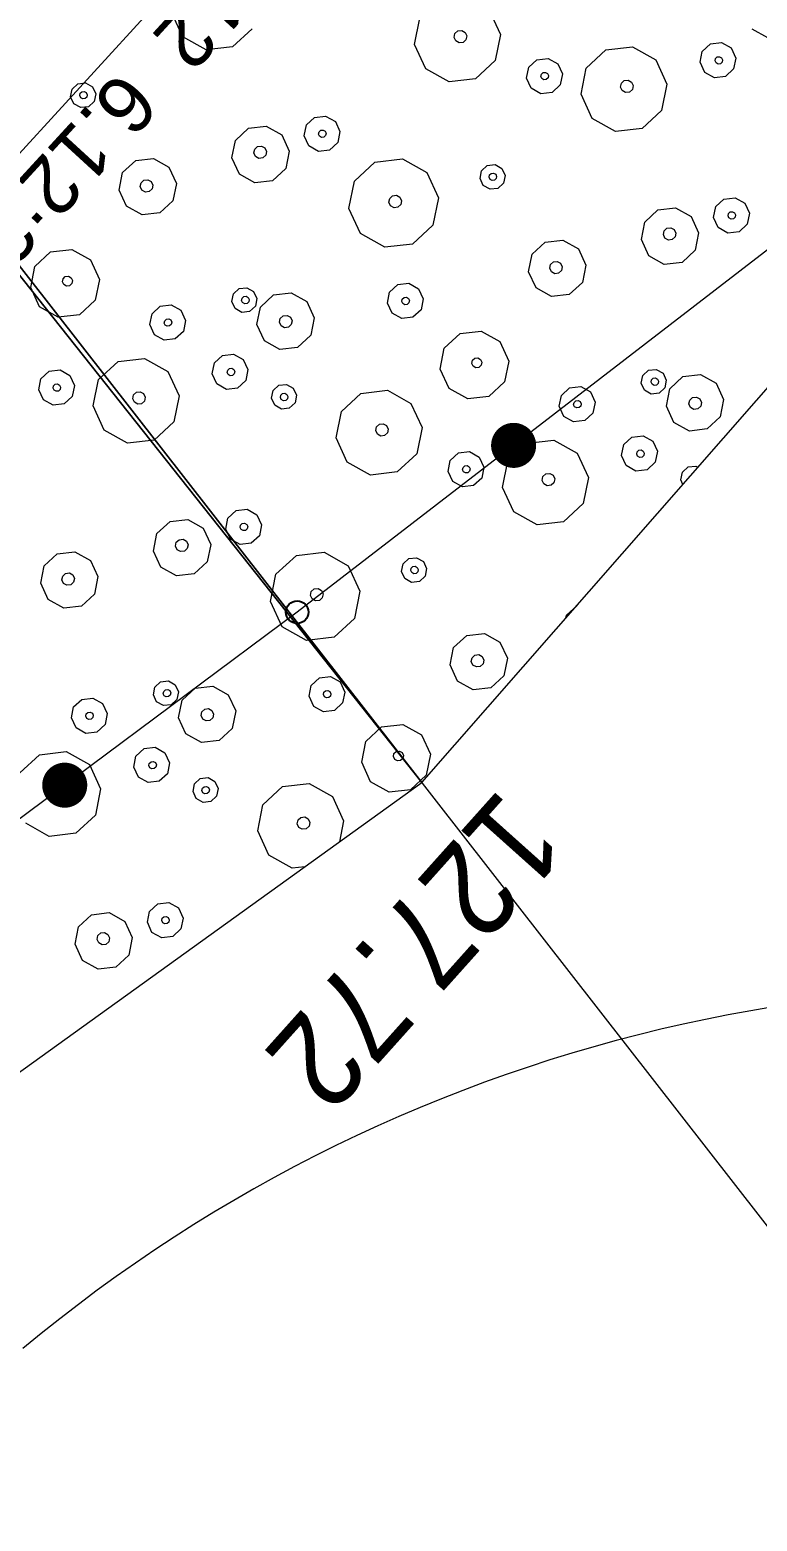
# Model space of a CAD drawing. Header units: metres. Extents: x -2858 to 512, y -1995 to 1252.
# Drawn here: x -922.28 to -919.05, y -902.36 to -895.74 of the extents above; entities that cross this region are included whole.
import ezdxf
from ezdxf.enums import TextEntityAlignment as Align

# ---------------------------------------------------------------- set-up
doc = ezdxf.new("R2010")
doc.units = ezdxf.units.M
doc.header["$PDMODE"] = 33
doc.header["$PDSIZE"] = 0.1
for name, color, linetype in [('Calque commun', 7, 'Continuous'), ('Calque11', 7, 'Continuous'), ('Calque14', 7, 'Continuous'), ('Calque15', 7, 'Continuous'), ('Calque7', 7, 'Continuous'), ('Calque8', 7, 'Continuous'), ('Textes', 7, 'Continuous')]:
    doc.layers.add(name, color=color, linetype=linetype)
doc.styles.add('Arial12', font='arial.ttf', dxfattribs={"width": 0.9, "height": 0.41584})
doc.styles.add('Arial17', font='arial.ttf', dxfattribs={"height": 0.253354})
doc.styles.add('Arial18', font='arial.ttf', dxfattribs={"height": 0.309252})

# ---------------------------------------------------------------- blocks, each defined once
blk = doc.blocks.new('PointTopo_SPE')
at = {"layer": 'Calque commun', "color": 1, "linetype": 'ByBlock', "lineweight": -2}
blk.add_point((0, 0), dxfattribs=at)
blk = doc.blocks.new('GeoRond')
at = {"linetype": 'Continuous', "ltscale": 2.5, "const_width": 0.499, "flags": 128}
blk.add_lwpolyline([(-0.2505, 0, 1), (0.2505, 0, 1)], format="xyb", close=True, dxfattribs=at)
blk = doc.blocks.new('geometrebondepartleger')
at = {"layer": 'Calque11', "color": 7, "linetype": 'Continuous', "lineweight": 9}
blk.add_line((150.3457, 147.4392, 79), (130.1803, 35.9078, 79), dxfattribs=at)
at = {"layer": 'Calque7', "color": 1, "linetype": 'Continuous', "lineweight": 9}
blk.add_polyline3d([(141.2008, 124.9129, 79), (146.0805, 124.0046, 79), (151.5015, 122.9015, 79), (157.3363, 121.7891, 79), (165.9825, 119.9858, 79), (155.3815, 121.9588, 79), (170.0435, 119.0562, 79)], dxfattribs=at)
at = {"layer": 'Calque14', "color": 0, "linetype": 'ByBlock', "lineweight": -2}
blk.add_blockref('PointTopo_SPE', (146.0805, 124.0046, 79), dxfattribs=at)
at = {"layer": 'Calque8', "color": 0, "linetype": 'ByBlock', "lineweight": -2}
for p, xscale, yscale, zscale, rotation in [((144.8875, 124.2267, 79), 0.1999999959996294, 0.1999999959996294, 0.1999999959996294, 349.4561286796826), ((147.3412, 123.7481, 79), 0.1999999984221459, 0.1999999984221459, 0.1999999984221459, 348.4973528603933)]:
    blk.add_blockref('GeoRond', p, dxfattribs=dict(at, xscale=xscale, yscale=yscale, zscale=zscale, rotation=rotation))
at = {"layer": 'Calque15', "color": 1, "linetype": 'ByBlock', "lineweight": -2, "style": 'Arial12', "width": 0.9}
blk.add_text('127.72', height=0.41584, dxfattribs=at).set_placement((146.0517, 125.6107, 206.7232), align=Align.TOP_LEFT)
blk = doc.blocks.new('pattern')
at = {"layer": 'Calque commun', "color": 54, "linetype": 'Continuous', "lineweight": 9}
for p, q in [((74.185, 113.5672), (74.1827, 113.5779)), ((74.2841, 113.579), (74.2752, 113.5586)), ((75.0623, 113.5808), (74.998, 113.5869)), ((75.0742, 113.5877), (75.0623, 113.5808)), ((75.9248, 113.5425), (76.0065, 113.5907)), ((76.0065, 113.5907), (76.101, 113.5817)), ((76.101, 113.5817), (76.1722, 113.5189)), ((74.211, 113.5443), (74.185, 113.5672)), ((74.2454, 113.541), (74.211, 113.5443)), ((74.2752, 113.5586), (74.2454, 113.541)), ((75.3477, 113.4403), (75.3791, 113.5129)), ((75.3791, 113.5129), (75.4473, 113.5531)), ((75.4473, 113.5531), (75.526, 113.5456)), ((75.526, 113.5456), (75.5853, 113.4932)), ((75.887, 113.4554), (75.9248, 113.5425)), ((76.1722, 113.5189), (76.1928, 113.4262)), ((73.8511, 113.3891), (73.8826, 113.4617)), ((73.8826, 113.4617), (73.9507, 113.5019)), ((73.9507, 113.5019), (74.0294, 113.4944)), ((74.0294, 113.4944), (74.0887, 113.4421)), ((74.0887, 113.4421), (74.1059, 113.3649)), ((75.455, 113.4403), (75.4699, 113.4491)), ((75.4699, 113.4491), (75.4871, 113.4475)), ((75.4871, 113.4475), (75.5001, 113.436)), ((75.5853, 113.4932), (75.6025, 113.416)), ((75.9076, 113.3627), (75.887, 113.4554)), ((76.0032, 113.444), (76.0087, 113.4567)), ((76.0062, 113.4305), (76.0032, 113.444)), ((76.0087, 113.4567), (76.0207, 113.4638)), ((76.0207, 113.4638), (76.0344, 113.4624)), ((76.0344, 113.4624), (76.0448, 113.4533)), ((76.0448, 113.4533), (76.0478, 113.4398)), ((76.3551, 113.3437), (76.4023, 113.4525)), ((76.4023, 113.4525), (76.4848, 113.5013)), ((76.6689, 113.4608), (76.7116, 113.4231)), ((73.8683, 113.3119), (73.8511, 113.3891)), ((73.9513, 113.3815), (73.9582, 113.3973)), ((73.9551, 113.3646), (73.9513, 113.3815)), ((73.9582, 113.3973), (73.9731, 113.4061)), ((73.9731, 113.4061), (73.9903, 113.4045)), ((73.9903, 113.4045), (74.0033, 113.393)), ((74.0071, 113.3761), (74.0002, 113.3603)), ((74.0033, 113.393), (74.0071, 113.3761)), ((74.2306, 113.3507), (74.2503, 113.3961)), ((74.2503, 113.3961), (74.2929, 113.4212)), ((74.2929, 113.4212), (74.3421, 113.4165)), ((74.3421, 113.4165), (74.3791, 113.3838)), ((74.3791, 113.3838), (74.3899, 113.3355)), ((75.3649, 113.3631), (75.3477, 113.4403)), ((75.4481, 113.4244), (75.455, 113.4403)), ((75.4518, 113.4075), (75.4481, 113.4244)), ((75.4648, 113.3961), (75.4518, 113.4075)), ((75.482, 113.3944), (75.4648, 113.3961)), ((75.4969, 113.4032), (75.482, 113.3944)), ((75.5038, 113.4191), (75.4969, 113.4032)), ((75.5001, 113.436), (75.5038, 113.4191)), ((75.6025, 113.416), (75.571, 113.3434)), ((76.0166, 113.4213), (76.0062, 113.4305)), ((76.0304, 113.42), (76.0166, 113.4213)), ((76.0423, 113.4271), (76.0304, 113.42)), ((76.0478, 113.4398), (76.0423, 113.4271)), ((76.1928, 113.4262), (76.155, 113.3391)), ((76.7116, 113.4231), (76.7374, 113.3073)), ((73.9276, 113.2596), (73.8683, 113.3119)), ((73.9681, 113.3531), (73.9551, 113.3646)), ((73.9853, 113.3515), (73.9681, 113.3531)), ((74.0002, 113.3603), (73.9853, 113.3515)), ((74.1059, 113.3649), (74.0745, 113.2923)), ((74.2414, 113.3025), (74.2306, 113.3507)), ((74.2915, 113.3485), (74.2956, 113.358)), ((74.2938, 113.3384), (74.2915, 113.3485)), ((74.3016, 113.3315), (74.2938, 113.3384)), ((74.2956, 113.358), (74.3046, 113.3633)), ((74.3119, 113.3305), (74.3016, 113.3315)), ((74.3046, 113.3633), (74.3149, 113.3623)), ((74.3208, 113.3358), (74.3119, 113.3305)), ((74.3149, 113.3623), (74.3227, 113.3555)), ((74.325, 113.3453), (74.3208, 113.3358)), ((74.3227, 113.3555), (74.325, 113.3453)), ((74.3899, 113.3355), (74.3702, 113.2902)), ((75.4242, 113.3107), (75.3649, 113.3631)), ((75.5029, 113.3032), (75.4242, 113.3107)), ((75.571, 113.3434), (75.5029, 113.3032)), ((75.9788, 113.2999), (75.9076, 113.3627)), ((76.155, 113.3391), (76.0733, 113.2909)), ((76.3809, 113.2279), (76.3551, 113.3437)), ((76.5004, 113.3295), (76.5073, 113.3453)), ((76.5041, 113.3126), (76.5004, 113.3295)), ((76.5171, 113.3011), (76.5041, 113.3126)), ((76.5073, 113.3453), (76.5222, 113.3541)), ((76.5222, 113.3541), (76.5394, 113.3525)), ((76.5492, 113.3083), (76.5343, 113.2995)), ((76.5394, 113.3525), (76.5524, 113.341)), ((76.5561, 113.3242), (76.5492, 113.3083)), ((76.5524, 113.341), (76.5561, 113.3242)), ((74.0063, 113.2521), (73.9276, 113.2596)), ((74.0745, 113.2923), (74.0063, 113.2521)), ((74.2784, 113.2697), (74.2414, 113.3025)), ((74.3277, 113.265), (74.2784, 113.2697)), ((74.3702, 113.2902), (74.3277, 113.265)), ((74.4935, 113.1364), (74.5407, 113.2453)), ((74.5407, 113.2453), (74.6429, 113.3056)), ((74.6429, 113.3056), (74.761, 113.2944)), ((74.761, 113.2944), (74.8499, 113.2158)), ((76.0733, 113.2909), (75.9788, 113.2999)), ((76.5343, 113.2995), (76.5171, 113.3011)), ((76.7374, 113.3073), (76.6902, 113.1984)), ((73.9751, 113.1835), (73.9889, 113.2152)), ((73.9826, 113.1497), (73.9751, 113.1835)), ((73.9889, 113.2152), (74.0187, 113.2328)), ((74.0108, 113.1831), (74.0149, 113.1926)), ((74.013, 113.173), (74.0108, 113.1831)), ((74.0149, 113.1926), (74.0238, 113.1979)), ((74.0187, 113.2328), (74.0531, 113.2296)), ((74.0238, 113.1979), (74.0342, 113.1969)), ((74.0342, 113.1969), (74.042, 113.1901)), ((74.0442, 113.1799), (74.0401, 113.1704)), ((74.042, 113.1901), (74.0442, 113.1799)), ((74.0531, 113.2296), (74.0791, 113.2066)), ((74.0791, 113.2066), (74.0866, 113.1729)), ((74.8499, 113.2158), (74.8757, 113.1)), ((76.4698, 113.1493), (76.3809, 113.2279)), ((76.6902, 113.1984), (76.588, 113.1381)), ((77.1795, 113.1643), (77.1992, 113.2096)), ((77.1992, 113.2096), (77.2417, 113.2348)), ((77.2417, 113.2348), (77.291, 113.2301)), ((77.291, 113.2301), (77.328, 113.1973)), ((77.328, 113.1973), (77.3388, 113.1491)), ((74.0086, 113.1268), (73.9826, 113.1497)), ((74.043, 113.1235), (74.0086, 113.1268)), ((74.0208, 113.1661), (74.013, 113.173)), ((74.0311, 113.1651), (74.0208, 113.1661)), ((74.0401, 113.1704), (74.0311, 113.1651)), ((74.0728, 113.1411), (74.043, 113.1235)), ((74.0866, 113.1729), (74.0728, 113.1411)), ((74.5193, 113.0206), (74.4935, 113.1364)), ((74.6387, 113.1222), (74.6456, 113.1381)), ((74.6425, 113.1053), (74.6387, 113.1222)), ((74.6456, 113.1381), (74.6605, 113.1469)), ((74.6605, 113.1469), (74.6778, 113.1452)), ((74.6778, 113.1452), (74.6907, 113.1338)), ((74.6945, 113.1169), (74.6876, 113.101)), ((74.6907, 113.1338), (74.6945, 113.1169)), ((76.588, 113.1381), (76.4698, 113.1493)), ((77.1903, 113.116), (77.1795, 113.1643)), ((77.2273, 113.0833), (77.1903, 113.116)), ((77.2417, 113.1591), (77.2458, 113.1687)), ((77.244, 113.149), (77.2417, 113.1591)), ((77.2517, 113.1421), (77.244, 113.149)), ((77.2458, 113.1687), (77.2548, 113.1739)), ((77.2621, 113.1411), (77.2517, 113.1421)), ((77.2548, 113.1739), (77.2651, 113.173)), ((77.271, 113.1464), (77.2621, 113.1411)), ((77.2651, 113.173), (77.2729, 113.1661)), ((77.2751, 113.156), (77.271, 113.1464)), ((77.2729, 113.1661), (77.2751, 113.156)), ((77.3388, 113.1491), (77.3191, 113.1037)), ((77.4142, 113.0993), (77.4823, 113.1395)), ((77.4823, 113.1395), (77.5611, 113.132)), ((77.5611, 113.132), (77.6204, 113.0796)), ((74.2525, 112.9989), (74.2722, 113.0442)), ((74.2722, 113.0442), (74.3148, 113.0694)), ((74.3148, 113.0694), (74.364, 113.0647)), ((74.364, 113.0647), (74.4011, 113.032)), ((74.6555, 113.0939), (74.6425, 113.1053)), ((74.6727, 113.0922), (74.6555, 113.0939)), ((74.6876, 113.101), (74.6727, 113.0922)), ((74.8757, 113.1), (74.8285, 112.9911)), ((75.953, 113.0298), (75.9726, 113.0752)), ((75.9726, 113.0752), (76.0152, 113.1003)), ((76.0152, 113.1003), (76.0644, 113.0956)), ((76.0644, 113.0956), (76.1015, 113.0629)), ((76.1015, 113.0629), (76.1123, 113.0146)), ((77.2765, 113.0786), (77.2273, 113.0833)), ((77.3191, 113.1037), (77.2765, 113.0786)), ((77.3828, 113.0267), (77.4142, 113.0993)), ((77.6204, 113.0796), (77.6376, 113.0024)), ((73.1707, 112.9502), (73.1903, 112.9956)), ((73.1903, 112.9956), (73.2329, 113.0207)), ((73.2329, 113.0207), (73.2821, 113.016)), ((73.2821, 113.016), (73.3192, 112.9833)), ((73.3192, 112.9833), (73.3299, 112.9351)), ((74.2633, 112.9506), (74.2525, 112.9989)), ((74.3147, 112.9938), (74.3189, 113.0033)), ((74.317, 112.9836), (74.3147, 112.9938)), ((74.3248, 112.9767), (74.317, 112.9836)), ((74.3189, 113.0033), (74.3278, 113.0086)), ((74.3278, 113.0086), (74.3381, 113.0076)), ((74.3441, 112.981), (74.3351, 112.9758)), ((74.3381, 113.0076), (74.3459, 113.0007)), ((74.3482, 112.9906), (74.3441, 112.981)), ((74.3459, 113.0007), (74.3482, 112.9906)), ((74.4118, 112.9837), (74.3922, 112.9383)), ((74.4011, 113.032), (74.4118, 112.9837)), ((74.6082, 112.9421), (74.5193, 113.0206)), ((74.8285, 112.9911), (74.7263, 112.9308)), ((75.3081, 112.9486), (75.3219, 112.9803)), ((75.3219, 112.9803), (75.3517, 112.9979)), ((75.3517, 112.9979), (75.3862, 112.9946)), ((75.3862, 112.9946), (75.4121, 112.9717)), ((75.9637, 112.9816), (75.953, 113.0298)), ((76.0008, 112.9488), (75.9637, 112.9816)), ((76.0152, 113.0247), (76.0193, 113.0342)), ((76.0174, 113.0146), (76.0152, 113.0247)), ((76.0252, 113.0077), (76.0174, 113.0146)), ((76.0193, 113.0342), (76.0282, 113.0395)), ((76.0355, 113.0067), (76.0252, 113.0077)), ((76.0282, 113.0395), (76.0386, 113.0385)), ((76.0445, 113.012), (76.0355, 113.0067)), ((76.0386, 113.0385), (76.0464, 113.0316)), ((76.0486, 113.0215), (76.0445, 113.012)), ((76.0464, 113.0316), (76.0486, 113.0215)), ((76.1123, 113.0146), (76.0926, 112.9693)), ((77.4, 112.9495), (77.3828, 113.0267)), ((77.4757, 113.0093), (77.4826, 113.0252)), ((77.4795, 112.9924), (77.4757, 113.0093)), ((77.4925, 112.981), (77.4795, 112.9924)), ((77.4826, 113.0252), (77.4975, 113.034)), ((77.5097, 112.9793), (77.4925, 112.981)), ((77.4975, 113.034), (77.5148, 113.0323)), ((77.5246, 112.9881), (77.5097, 112.9793)), ((77.5148, 113.0323), (77.5277, 113.0209)), ((77.5315, 113.004), (77.5246, 112.9881)), ((77.5277, 113.0209), (77.5315, 113.004)), ((77.6376, 113.0024), (77.6061, 112.9298)), ((73.1814, 112.902), (73.1707, 112.9502)), ((73.2328, 112.9451), (73.237, 112.9546)), ((73.2351, 112.935), (73.2328, 112.9451)), ((73.2429, 112.9281), (73.2351, 112.935)), ((73.237, 112.9546), (73.2459, 112.9599)), ((73.2532, 112.9271), (73.2429, 112.9281)), ((73.2459, 112.9599), (73.2563, 112.9589)), ((73.2622, 112.9324), (73.2532, 112.9271)), ((73.2563, 112.9589), (73.264, 112.9521)), ((73.2663, 112.9419), (73.2622, 112.9324)), ((73.264, 112.9521), (73.2663, 112.9419)), ((73.3299, 112.9351), (73.3103, 112.8897)), ((73.4054, 112.8852), (73.4735, 112.9254)), ((73.4735, 112.9254), (73.5523, 112.9179)), ((73.5523, 112.9179), (73.6116, 112.8656)), ((74.3004, 112.9179), (74.2633, 112.9506)), ((74.3496, 112.9132), (74.3004, 112.9179)), ((74.3351, 112.9758), (74.3248, 112.9767)), ((74.3922, 112.9383), (74.3496, 112.9132)), ((74.7263, 112.9308), (74.6082, 112.9421)), ((75.3157, 112.9148), (75.3081, 112.9486)), ((75.3416, 112.8919), (75.3157, 112.9148)), ((75.3459, 112.9457), (75.35, 112.9553)), ((75.3482, 112.9356), (75.3459, 112.9457)), ((75.3559, 112.9287), (75.3482, 112.9356)), ((75.35, 112.9553), (75.359, 112.9605)), ((75.3663, 112.9277), (75.3559, 112.9287)), ((75.359, 112.9605), (75.3693, 112.9595)), ((75.3752, 112.933), (75.3663, 112.9277)), ((75.3693, 112.9595), (75.3771, 112.9527)), ((75.3793, 112.9425), (75.3752, 112.933)), ((75.3771, 112.9527), (75.3793, 112.9425)), ((75.4196, 112.938), (75.4059, 112.9062)), ((75.4121, 112.9717), (75.4196, 112.938)), ((76.05, 112.9441), (76.0008, 112.9488)), ((76.0926, 112.9693), (76.05, 112.9441)), ((76.6532, 112.9099), (76.667, 112.9416)), ((76.667, 112.9416), (76.6968, 112.9592)), ((76.6926, 112.9071), (76.6968, 112.9166)), ((76.6968, 112.9592), (76.7312, 112.9559)), ((76.6968, 112.9166), (76.7057, 112.9219)), ((76.7057, 112.9219), (76.716, 112.9209)), ((76.716, 112.9209), (76.7238, 112.914)), ((76.7238, 112.914), (76.7261, 112.9039)), ((76.7312, 112.9559), (76.7572, 112.933)), ((76.7572, 112.933), (76.7647, 112.8992)), ((77.4593, 112.8971), (77.4, 112.9495)), ((77.6061, 112.9298), (77.538, 112.8896)), ((73.2185, 112.8692), (73.1814, 112.902)), ((73.2677, 112.8646), (73.2185, 112.8692)), ((73.3103, 112.8897), (73.2677, 112.8646)), ((73.3739, 112.8127), (73.4054, 112.8852)), ((73.6116, 112.8656), (73.6288, 112.7884)), ((74.7969, 112.8239), (74.8165, 112.8693)), ((74.8165, 112.8693), (74.8591, 112.8944)), ((74.8591, 112.8944), (74.9083, 112.8897)), ((74.9083, 112.8897), (74.9454, 112.857)), ((74.9454, 112.857), (74.9561, 112.8087)), ((75.3761, 112.8886), (75.3416, 112.8919)), ((75.4059, 112.9062), (75.3761, 112.8886)), ((75.5936, 112.826), (75.7001, 112.8888)), ((75.7001, 112.8888), (75.8231, 112.8771)), ((75.8231, 112.8771), (75.9158, 112.7953)), ((76.6607, 112.8761), (76.6532, 112.9099)), ((76.6867, 112.8532), (76.6607, 112.8761)), ((76.7211, 112.8499), (76.6867, 112.8532)), ((76.6949, 112.897), (76.6926, 112.9071)), ((76.7027, 112.8901), (76.6949, 112.897)), ((76.713, 112.8891), (76.7027, 112.8901)), ((76.722, 112.8944), (76.713, 112.8891)), ((76.7509, 112.8675), (76.7211, 112.8499)), ((76.7261, 112.9039), (76.722, 112.8944)), ((76.7647, 112.8992), (76.7509, 112.8675)), ((77.538, 112.8896), (77.4593, 112.8971)), ((73.3911, 112.7354), (73.3739, 112.8127)), ((73.4669, 112.7953), (73.4738, 112.8112)), ((73.4707, 112.7784), (73.4669, 112.7953)), ((73.4738, 112.8112), (73.4887, 112.82)), ((73.4887, 112.82), (73.5059, 112.8183)), ((73.5059, 112.8183), (73.5189, 112.8069)), ((73.5227, 112.79), (73.5158, 112.7741)), ((73.5189, 112.8069), (73.5227, 112.79)), ((73.6288, 112.7884), (73.5973, 112.7158)), ((74.8076, 112.7757), (74.7969, 112.8239)), ((74.859, 112.8188), (74.8632, 112.8283)), ((74.8613, 112.8086), (74.859, 112.8188)), ((74.8691, 112.8018), (74.8613, 112.8086)), ((74.8632, 112.8283), (74.8721, 112.8336)), ((74.8794, 112.8008), (74.8691, 112.8018)), ((74.8721, 112.8336), (74.8825, 112.8326)), ((74.8884, 112.8061), (74.8794, 112.8008)), ((74.8825, 112.8326), (74.8902, 112.8257)), ((74.8925, 112.8156), (74.8884, 112.8061)), ((74.8902, 112.8257), (74.8925, 112.8156)), ((74.9561, 112.8087), (74.9365, 112.7634)), ((75.5444, 112.7126), (75.5936, 112.826)), ((75.9158, 112.7953), (75.9426, 112.6746)), ((76.3582, 112.7706), (76.4264, 112.8108)), ((76.4264, 112.8108), (76.5051, 112.8033)), ((76.5051, 112.8033), (76.5644, 112.7509)), ((73.4504, 112.6831), (73.3911, 112.7354)), ((73.4836, 112.7669), (73.4707, 112.7784)), ((73.5009, 112.7653), (73.4836, 112.7669)), ((73.5158, 112.7741), (73.5009, 112.7653)), ((73.5973, 112.7158), (73.5292, 112.6756)), ((74.8447, 112.7429), (74.8076, 112.7757)), ((74.8939, 112.7382), (74.8447, 112.7429)), ((74.9365, 112.7634), (74.8939, 112.7382)), ((75.5713, 112.5919), (75.5444, 112.7126)), ((75.7056, 112.6969), (75.7125, 112.7127)), ((75.7125, 112.7127), (75.7274, 112.7215)), ((75.7274, 112.7215), (75.7447, 112.7199)), ((75.7447, 112.7199), (75.7576, 112.7084)), ((76.3268, 112.698), (76.3582, 112.7706)), ((76.4339, 112.7062), (76.4488, 112.715)), ((76.4488, 112.715), (76.466, 112.7133)), ((76.466, 112.7133), (76.479, 112.7019)), ((76.5644, 112.7509), (76.5816, 112.6737)), ((76.726, 112.7049), (76.7685, 112.7301)), ((76.7685, 112.7301), (76.8177, 112.7254)), ((76.8177, 112.7254), (76.8548, 112.6926)), ((73.5292, 112.6756), (73.4504, 112.6831)), ((73.846, 112.6077), (73.9141, 112.6479)), ((73.9141, 112.6479), (73.9928, 112.6404)), ((74.3916, 112.6373), (74.4733, 112.6855)), ((74.4733, 112.6855), (74.5678, 112.6765)), ((74.5678, 112.6765), (74.639, 112.6137)), ((75.7094, 112.68), (75.7056, 112.6969)), ((75.7224, 112.6685), (75.7094, 112.68)), ((75.7396, 112.6669), (75.7224, 112.6685)), ((75.7545, 112.6757), (75.7396, 112.6669)), ((75.7614, 112.6915), (75.7545, 112.6757)), ((75.7576, 112.7084), (75.7614, 112.6915)), ((75.9426, 112.6746), (75.8935, 112.5612)), ((76.344, 112.6208), (76.3268, 112.698)), ((76.427, 112.6903), (76.4339, 112.7062)), ((76.4308, 112.6734), (76.427, 112.6903)), ((76.4437, 112.6619), (76.4308, 112.6734)), ((76.461, 112.6603), (76.4437, 112.6619)), ((76.4759, 112.6691), (76.461, 112.6603)), ((76.4827, 112.685), (76.4759, 112.6691)), ((76.479, 112.7019), (76.4827, 112.685)), ((76.5816, 112.6737), (76.5501, 112.6011)), ((76.7063, 112.6596), (76.726, 112.7049)), ((76.717, 112.6113), (76.7063, 112.6596)), ((76.7672, 112.6574), (76.7713, 112.6669)), ((76.7694, 112.6472), (76.7672, 112.6574)), ((76.7772, 112.6404), (76.7694, 112.6472)), ((76.7713, 112.6669), (76.7803, 112.6722)), ((76.7803, 112.6722), (76.7906, 112.6712)), ((76.7906, 112.6712), (76.7984, 112.6643)), ((76.8006, 112.6542), (76.7965, 112.6446)), ((76.7984, 112.6643), (76.8006, 112.6542)), ((76.8548, 112.6926), (76.8656, 112.6444)), ((73.8145, 112.5351), (73.846, 112.6077)), ((73.9928, 112.6404), (74.0521, 112.588)), ((74.0521, 112.588), (74.0693, 112.5108)), ((74.3538, 112.5502), (74.3916, 112.6373)), ((74.639, 112.6137), (74.6596, 112.521)), ((74.8691, 112.5473), (74.9713, 112.6077)), ((74.9713, 112.6077), (75.0894, 112.5964)), ((75.0894, 112.5964), (75.1784, 112.5179)), ((75.664, 112.5101), (75.5713, 112.5919)), ((76.4033, 112.5684), (76.344, 112.6208)), ((76.5501, 112.6011), (76.482, 112.5609)), ((76.7541, 112.5786), (76.717, 112.6113)), ((76.7876, 112.6394), (76.7772, 112.6404)), ((76.7965, 112.6446), (76.7876, 112.6394)), ((76.8459, 112.599), (76.8033, 112.5739)), ((76.8656, 112.6444), (76.8459, 112.599)), ((77.0163, 112.5541), (77.1185, 112.6145)), ((77.1185, 112.6145), (77.2366, 112.6032)), ((77.2366, 112.6032), (77.3256, 112.5247)), ((72.5556, 112.5369), (72.5728, 112.4597)), ((72.7171, 112.4909), (72.7597, 112.516)), ((72.7597, 112.516), (72.8089, 112.5113)), ((73.8317, 112.4579), (73.8145, 112.5351)), ((73.9149, 112.5192), (73.9218, 112.5351)), ((73.9187, 112.5023), (73.9149, 112.5192)), ((73.9218, 112.5351), (73.9367, 112.5439)), ((73.9367, 112.5439), (73.9539, 112.5423)), ((73.9539, 112.5423), (73.9669, 112.5308)), ((73.9707, 112.5139), (73.9638, 112.498)), ((73.9669, 112.5308), (73.9707, 112.5139)), ((74.3745, 112.4575), (74.3538, 112.5502)), ((74.47, 112.5388), (74.4756, 112.5515)), ((74.4731, 112.5253), (74.47, 112.5388)), ((74.4834, 112.5161), (74.4731, 112.5253)), ((74.4756, 112.5515), (74.4875, 112.5586)), ((74.4972, 112.5148), (74.4834, 112.5161)), ((74.4875, 112.5586), (74.5013, 112.5572)), ((74.5091, 112.5219), (74.4972, 112.5148)), ((74.5013, 112.5572), (74.5116, 112.5481)), ((74.5146, 112.5346), (74.5091, 112.5219)), ((74.5116, 112.5481), (74.5146, 112.5346)), ((74.6596, 112.521), (74.6219, 112.434)), ((74.8219, 112.4385), (74.8691, 112.5473)), ((75.1784, 112.5179), (75.2042, 112.4021)), ((75.8935, 112.5612), (75.787, 112.4984)), ((76.482, 112.5609), (76.4033, 112.5684)), ((76.4508, 112.4923), (76.4646, 112.5241)), ((76.4646, 112.5241), (76.4944, 112.5417)), ((76.4944, 112.5417), (76.5288, 112.5384)), ((76.5288, 112.5384), (76.5548, 112.5155)), ((76.5548, 112.5155), (76.5623, 112.4817)), ((76.8033, 112.5739), (76.7541, 112.5786)), ((76.9691, 112.4453), (77.0163, 112.5541)), ((77.3256, 112.5247), (77.3514, 112.4088)), ((72.6974, 112.4455), (72.7171, 112.4909)), ((72.7583, 112.4433), (72.7625, 112.4529)), ((72.7625, 112.4529), (72.7714, 112.4581)), ((72.7714, 112.4581), (72.7817, 112.4571)), ((72.7817, 112.4571), (72.7895, 112.4503)), ((72.7895, 112.4503), (72.7918, 112.4401)), ((72.8089, 112.5113), (72.846, 112.4786)), ((72.846, 112.4786), (72.8567, 112.4304)), ((73.891, 112.4055), (73.8317, 112.4579)), ((73.9316, 112.4909), (73.9187, 112.5023)), ((73.9489, 112.4892), (73.9316, 112.4909)), ((73.9638, 112.498), (73.9489, 112.4892)), ((74.0693, 112.5108), (74.0379, 112.4382)), ((74.4456, 112.3947), (74.3745, 112.4575)), ((74.9741, 112.4401), (74.989, 112.4489)), ((74.989, 112.4489), (75.0062, 112.4473)), ((75.787, 112.4984), (75.664, 112.5101)), ((76.4583, 112.4585), (76.4508, 112.4923)), ((76.4843, 112.4356), (76.4583, 112.4585)), ((76.4864, 112.492), (76.4906, 112.5015)), ((76.4887, 112.4818), (76.4864, 112.492)), ((76.4965, 112.4749), (76.4887, 112.4818)), ((76.4906, 112.5015), (76.4995, 112.5068)), ((76.5068, 112.474), (76.4965, 112.4749)), ((76.4995, 112.5068), (76.5098, 112.5058)), ((76.5158, 112.4792), (76.5068, 112.474)), ((76.5098, 112.5058), (76.5176, 112.4989)), ((76.5199, 112.4888), (76.5158, 112.4792)), ((76.5176, 112.4989), (76.5199, 112.4888)), ((76.5485, 112.45), (76.5187, 112.4324)), ((76.5623, 112.4817), (76.5485, 112.45)), ((77.1213, 112.4469), (77.1362, 112.4557)), ((77.1362, 112.4557), (77.1534, 112.4541)), ((77.1534, 112.4541), (77.1664, 112.4426)), ((72.7082, 112.3973), (72.6974, 112.4455)), ((72.7453, 112.3645), (72.7082, 112.3973)), ((72.7606, 112.4332), (72.7583, 112.4433)), ((72.7684, 112.4263), (72.7606, 112.4332)), ((72.7787, 112.4253), (72.7684, 112.4263)), ((72.7877, 112.4306), (72.7787, 112.4253)), ((72.7918, 112.4401), (72.7877, 112.4306)), ((72.837, 112.385), (72.7945, 112.3598)), ((72.8567, 112.4304), (72.837, 112.385)), ((73.0075, 112.3401), (73.1097, 112.4004)), ((73.1097, 112.4004), (73.2278, 112.3892)), ((73.2278, 112.3892), (73.3168, 112.3106)), ((73.9697, 112.398), (73.891, 112.4055)), ((74.0379, 112.4382), (73.9697, 112.398)), ((74.5401, 112.3857), (74.4456, 112.3947)), ((74.6219, 112.434), (74.5401, 112.3857)), ((74.8477, 112.3227), (74.8219, 112.4385)), ((74.9672, 112.4243), (74.9741, 112.4401)), ((74.971, 112.4074), (74.9672, 112.4243)), ((74.9839, 112.3959), (74.971, 112.4074)), ((75.0012, 112.3943), (74.9839, 112.3959)), ((75.0161, 112.4031), (75.0012, 112.3943)), ((75.0062, 112.4473), (75.0192, 112.4358)), ((75.0229, 112.419), (75.0161, 112.4031)), ((75.0192, 112.4358), (75.0229, 112.419)), ((75.2042, 112.4021), (75.157, 112.2932)), ((76.5187, 112.4324), (76.4843, 112.4356)), ((76.9949, 112.3294), (76.9691, 112.4453)), ((77.1144, 112.431), (77.1213, 112.4469)), ((77.1182, 112.4142), (77.1144, 112.431)), ((77.1311, 112.4027), (77.1182, 112.4142)), ((77.1484, 112.4011), (77.1311, 112.4027)), ((77.1633, 112.4099), (77.1484, 112.4011)), ((77.1702, 112.4257), (77.1633, 112.4099)), ((77.1664, 112.4426), (77.1702, 112.4257)), ((72.7945, 112.3598), (72.7453, 112.3645)), ((72.9603, 112.2312), (73.0075, 112.3401)), ((74.9367, 112.2441), (74.8477, 112.3227)), ((75.666, 112.3044), (75.7086, 112.3296)), ((75.7086, 112.3296), (75.7578, 112.3249)), ((75.7578, 112.3249), (75.7949, 112.2922)), ((76.7282, 112.3077), (76.7479, 112.3531)), ((76.7479, 112.3531), (76.7905, 112.3782)), ((76.7905, 112.3782), (76.8397, 112.3735)), ((76.7945, 112.3121), (76.8035, 112.3174)), ((76.8035, 112.3174), (76.8138, 112.3164)), ((76.8138, 112.3164), (76.8216, 112.3095)), ((76.8397, 112.3735), (76.8767, 112.3408)), ((76.8767, 112.3408), (76.8875, 112.2925)), ((77.0839, 112.2509), (76.9949, 112.3294)), ((73.3168, 112.3106), (73.3426, 112.1948)), ((75.157, 112.2932), (75.0548, 112.2329)), ((75.6463, 112.2591), (75.666, 112.3044)), ((75.6571, 112.2108), (75.6463, 112.2591)), ((75.7085, 112.2539), (75.7127, 112.2635)), ((75.7108, 112.2438), (75.7085, 112.2539)), ((75.7127, 112.2635), (75.7216, 112.2687)), ((75.7216, 112.2687), (75.7319, 112.2678)), ((75.7319, 112.2678), (75.7397, 112.2609)), ((75.742, 112.2508), (75.7378, 112.2412)), ((75.7397, 112.2609), (75.742, 112.2508)), ((75.7949, 112.2922), (75.8056, 112.2439)), ((76.739, 112.2595), (76.7282, 112.3077)), ((76.776, 112.2267), (76.739, 112.2595)), ((76.7904, 112.3026), (76.7945, 112.3121)), ((76.7927, 112.2925), (76.7904, 112.3026)), ((76.8004, 112.2856), (76.7927, 112.2925)), ((76.8108, 112.2846), (76.8004, 112.2856)), ((76.8197, 112.2899), (76.8108, 112.2846)), ((76.8239, 112.2994), (76.8197, 112.2899)), ((76.8216, 112.3095), (76.8239, 112.2994)), ((76.8875, 112.2925), (76.8678, 112.2472)), ((77.202, 112.2396), (77.0839, 112.2509)), ((72.9861, 112.1154), (72.9603, 112.2312)), ((73.1056, 112.217), (73.1124, 112.2329)), ((73.1093, 112.2001), (73.1056, 112.217)), ((73.1223, 112.1887), (73.1093, 112.2001)), ((73.1124, 112.2329), (73.1274, 112.2417)), ((73.1395, 112.187), (73.1223, 112.1887)), ((73.1274, 112.2417), (73.1446, 112.24)), ((73.1544, 112.1958), (73.1395, 112.187)), ((73.1446, 112.24), (73.1576, 112.2286)), ((73.1613, 112.2117), (73.1544, 112.1958)), ((73.1576, 112.2286), (73.1613, 112.2117)), ((73.3426, 112.1948), (73.2953, 112.0859)), ((74.4395, 112.17), (74.482, 112.1951)), ((74.482, 112.1951), (74.5313, 112.1904)), ((74.5313, 112.1904), (74.5683, 112.1577)), ((75.0548, 112.2329), (74.9367, 112.2441)), ((75.6941, 112.1781), (75.6571, 112.2108)), ((75.7186, 112.2369), (75.7108, 112.2438)), ((75.7289, 112.236), (75.7186, 112.2369)), ((75.7378, 112.2412), (75.7289, 112.236)), ((75.7859, 112.1985), (75.7434, 112.1734)), ((75.8056, 112.2439), (75.7859, 112.1985)), ((75.8496, 112.1215), (75.8811, 112.1941)), ((75.8811, 112.1941), (75.9492, 112.2343)), ((75.9492, 112.2343), (76.0279, 112.2268)), ((76.0279, 112.2268), (76.0872, 112.1744)), ((76.8252, 112.222), (76.776, 112.2267)), ((76.8678, 112.2472), (76.8252, 112.222)), ((74.4198, 112.1246), (74.4395, 112.17)), ((74.4305, 112.0764), (74.4198, 112.1246)), ((74.482, 112.1195), (74.4861, 112.129)), ((74.4843, 112.1094), (74.482, 112.1195)), ((74.4861, 112.129), (74.4951, 112.1343)), ((74.4951, 112.1343), (74.5054, 112.1333)), ((74.5054, 112.1333), (74.5132, 112.1264)), ((74.5154, 112.1163), (74.5113, 112.1068)), ((74.5132, 112.1264), (74.5154, 112.1163)), ((74.5683, 112.1577), (74.5791, 112.1094)), ((75.7434, 112.1734), (75.6941, 112.1781)), ((75.8668, 112.0443), (75.8496, 112.1215)), ((75.9426, 112.1041), (75.9495, 112.12)), ((75.9495, 112.12), (75.9644, 112.1288)), ((75.9644, 112.1288), (75.9816, 112.1272)), ((75.9816, 112.1272), (75.9946, 112.1157)), ((76.0872, 112.1744), (76.1044, 112.0972)), ((73.075, 112.0369), (72.9861, 112.1154)), ((73.2953, 112.0859), (73.1932, 112.0256)), ((73.775, 112.0434), (73.7887, 112.0751)), ((73.7887, 112.0751), (73.8185, 112.0927)), ((73.8127, 112.0405), (73.8169, 112.0501)), ((73.8169, 112.0501), (73.8258, 112.0553)), ((73.8185, 112.0927), (73.853, 112.0894)), ((73.8258, 112.0553), (73.8361, 112.0544)), ((73.8361, 112.0544), (73.8439, 112.0475)), ((73.853, 112.0894), (73.8789, 112.0665)), ((73.8789, 112.0665), (73.8865, 112.0328)), ((74.4676, 112.0436), (74.4305, 112.0764)), ((74.492, 112.1025), (74.4843, 112.1094)), ((74.5024, 112.1015), (74.492, 112.1025)), ((74.5113, 112.1068), (74.5024, 112.1015)), ((74.5594, 112.0641), (74.5168, 112.0389)), ((74.5791, 112.1094), (74.5594, 112.0641)), ((75.1338, 112.0364), (75.1636, 112.054)), ((75.1636, 112.054), (75.198, 112.0507)), ((75.198, 112.0507), (75.224, 112.0278)), ((75.9463, 112.0872), (75.9426, 112.1041)), ((75.9593, 112.0758), (75.9463, 112.0872)), ((75.9765, 112.0741), (75.9593, 112.0758)), ((75.9914, 112.0829), (75.9765, 112.0741)), ((75.9983, 112.0988), (75.9914, 112.0829)), ((75.9946, 112.1157), (75.9983, 112.0988)), ((76.1044, 112.0972), (76.073, 112.0246)), ((73.1932, 112.0256), (73.075, 112.0369)), ((73.2833, 111.9641), (73.3259, 111.9892)), ((73.3259, 111.9892), (73.3751, 111.9845)), ((73.3751, 111.9845), (73.4122, 111.9518)), ((73.7825, 112.0096), (73.775, 112.0434)), ((73.8084, 111.9867), (73.7825, 112.0096)), ((73.8429, 111.9834), (73.8084, 111.9867)), ((73.815, 112.0304), (73.8127, 112.0405)), ((73.8228, 112.0235), (73.815, 112.0304)), ((73.8331, 112.0225), (73.8228, 112.0235)), ((73.842, 112.0278), (73.8331, 112.0225)), ((73.8462, 112.0373), (73.842, 112.0278)), ((73.8727, 112.001), (73.8429, 111.9834)), ((73.8439, 112.0475), (73.8462, 112.0373)), ((73.8865, 112.0328), (73.8727, 112.001)), ((74.5168, 112.0389), (74.4676, 112.0436)), ((75.12, 112.0047), (75.1338, 112.0364)), ((75.1275, 111.9709), (75.12, 112.0047)), ((75.1595, 112.0019), (75.1636, 112.0114)), ((75.1617, 111.9918), (75.1595, 112.0019)), ((75.1695, 111.9849), (75.1617, 111.9918)), ((75.1636, 112.0114), (75.1725, 112.0167)), ((75.1798, 111.9839), (75.1695, 111.9849)), ((75.1725, 112.0167), (75.1829, 112.0157)), ((75.1888, 111.9892), (75.1798, 111.9839)), ((75.1829, 112.0157), (75.1907, 112.0089)), ((75.1929, 111.9987), (75.1888, 111.9892)), ((75.1907, 112.0089), (75.1929, 111.9987)), ((75.2315, 111.994), (75.2177, 111.9623)), ((75.224, 112.0278), (75.2315, 111.994)), ((75.9261, 111.9919), (75.8668, 112.0443)), ((76.0048, 111.9844), (75.9261, 111.9919)), ((76.073, 112.0246), (76.0048, 111.9844)), ((73.2637, 111.9187), (73.2833, 111.9641)), ((73.2744, 111.8705), (73.2637, 111.9187)), ((73.3259, 111.9136), (73.33, 111.9231)), ((73.33, 111.9231), (73.3389, 111.9284)), ((73.3389, 111.9284), (73.3493, 111.9274)), ((73.3493, 111.9274), (73.3571, 111.9205)), ((73.3571, 111.9205), (73.3593, 111.9104)), ((73.4122, 111.9518), (73.423, 111.9035)), ((74.0113, 111.8074), (74.0604, 111.9208)), ((74.0604, 111.9208), (74.1669, 111.9836)), ((74.1669, 111.9836), (74.2899, 111.9719)), ((74.2899, 111.9719), (74.3826, 111.8901)), ((75.1535, 111.948), (75.1275, 111.9709)), ((75.1879, 111.9447), (75.1535, 111.948)), ((75.2177, 111.9623), (75.1879, 111.9447)), ((76.3216, 111.9165), (76.3897, 111.9567)), ((76.3897, 111.9567), (76.4685, 111.9492)), ((76.4685, 111.9492), (76.5278, 111.8969)), ((73.3115, 111.8377), (73.2744, 111.8705)), ((73.3281, 111.9035), (73.3259, 111.9136)), ((73.3359, 111.8966), (73.3281, 111.9035)), ((73.3463, 111.8956), (73.3359, 111.8966)), ((73.3552, 111.9009), (73.3463, 111.8956)), ((73.3593, 111.9104), (73.3552, 111.9009)), ((73.4033, 111.8582), (73.3607, 111.833)), ((73.423, 111.9035), (73.4033, 111.8582)), ((74.3826, 111.8901), (74.4095, 111.7695)), ((74.7936, 111.7928), (74.8251, 111.8654)), ((74.8251, 111.8654), (74.8932, 111.9056)), ((74.8932, 111.9056), (74.9719, 111.8981)), ((74.9719, 111.8981), (75.0312, 111.8457)), ((76.2902, 111.8439), (76.3216, 111.9165)), ((76.3975, 111.8439), (76.4124, 111.8527)), ((76.4124, 111.8527), (76.4296, 111.8511)), ((76.5278, 111.8969), (76.545, 111.8196)), ((73.3607, 111.833), (73.3115, 111.8377)), ((74.0381, 111.6867), (74.0113, 111.8074)), ((74.1725, 111.7917), (74.1794, 111.8075)), ((74.1762, 111.7748), (74.1725, 111.7917)), ((74.1794, 111.8075), (74.1943, 111.8163)), ((74.1943, 111.8163), (74.2115, 111.8147)), ((74.2115, 111.8147), (74.2245, 111.8032)), ((74.2282, 111.7863), (74.2213, 111.7705)), ((74.2245, 111.8032), (74.2282, 111.7863)), ((74.8108, 111.7156), (74.7936, 111.7928)), ((74.8938, 111.7851), (74.9007, 111.801)), ((74.9007, 111.801), (74.9156, 111.8098)), ((74.9156, 111.8098), (74.9328, 111.8081)), ((74.9328, 111.8081), (74.9458, 111.7967)), ((74.9458, 111.7967), (74.9496, 111.7798)), ((75.0312, 111.8457), (75.0484, 111.7685)), ((75.1731, 111.7544), (75.1928, 111.7997)), ((75.1928, 111.7997), (75.2354, 111.8249)), ((75.2354, 111.8249), (75.2846, 111.8202)), ((75.2846, 111.8202), (75.3216, 111.7874)), ((75.3216, 111.7874), (75.3324, 111.7392)), ((76.3074, 111.7667), (76.2902, 111.8439)), ((76.3906, 111.8281), (76.3975, 111.8439)), ((76.3943, 111.8112), (76.3906, 111.8281)), ((76.4073, 111.7997), (76.3943, 111.8112)), ((76.4245, 111.7981), (76.4073, 111.7997)), ((76.4394, 111.8069), (76.4245, 111.7981)), ((76.4296, 111.8511), (76.4426, 111.8396)), ((76.4463, 111.8228), (76.4394, 111.8069)), ((76.4426, 111.8396), (76.4463, 111.8228)), ((76.545, 111.8196), (76.5135, 111.7471)), ((74.1892, 111.7633), (74.1762, 111.7748)), ((74.2064, 111.7617), (74.1892, 111.7633)), ((74.2213, 111.7705), (74.2064, 111.7617)), ((74.4095, 111.7695), (74.3603, 111.656)), ((74.8976, 111.7682), (74.8938, 111.7851)), ((74.9106, 111.7568), (74.8976, 111.7682)), ((74.9278, 111.7551), (74.9106, 111.7568)), ((74.9427, 111.7639), (74.9278, 111.7551)), ((74.9496, 111.7798), (74.9427, 111.7639)), ((75.0484, 111.7685), (75.017, 111.6959)), ((75.1839, 111.7061), (75.1731, 111.7544)), ((75.234, 111.7522), (75.2381, 111.7617)), ((75.2363, 111.742), (75.234, 111.7522)), ((75.244, 111.7352), (75.2363, 111.742)), ((75.2381, 111.7617), (75.2471, 111.767)), ((75.2544, 111.7342), (75.244, 111.7352)), ((75.2471, 111.767), (75.2574, 111.766)), ((75.2633, 111.7394), (75.2544, 111.7342)), ((75.2574, 111.766), (75.2652, 111.7591)), ((75.2675, 111.749), (75.2633, 111.7394)), ((75.2652, 111.7591), (75.2675, 111.749)), ((75.3324, 111.7392), (75.3127, 111.6938)), ((76.3667, 111.7143), (76.3074, 111.7667)), ((76.5135, 111.7471), (76.4454, 111.7068)), ((73.336, 111.6422), (73.4381, 111.7025)), ((73.4381, 111.7025), (73.5563, 111.6912)), ((73.5563, 111.6912), (73.6452, 111.6127)), ((74.1308, 111.6049), (74.0381, 111.6867)), ((74.3603, 111.656), (74.2538, 111.5932)), ((74.8701, 111.6632), (74.8108, 111.7156)), ((74.9488, 111.6557), (74.8701, 111.6632)), ((75.017, 111.6959), (74.9488, 111.6557)), ((75.2209, 111.6734), (75.1839, 111.7061)), ((75.2701, 111.6687), (75.2209, 111.6734)), ((75.3127, 111.6938), (75.2701, 111.6687)), ((75.4832, 111.6489), (75.5854, 111.7093)), ((75.5854, 111.7093), (75.7035, 111.698)), ((75.7035, 111.698), (75.7924, 111.6195)), ((76.4454, 111.7068), (76.3667, 111.7143)), ((73.2887, 111.5333), (73.336, 111.6422)), ((73.6452, 111.6127), (73.671, 111.4969)), ((74.2538, 111.5932), (74.1308, 111.6049)), ((74.9176, 111.5871), (74.9314, 111.6189)), ((74.9251, 111.5534), (74.9176, 111.5871)), ((74.9314, 111.6189), (74.9612, 111.6365)), ((74.9533, 111.5868), (74.9574, 111.5963)), ((74.9555, 111.5766), (74.9533, 111.5868)), ((74.9574, 111.5963), (74.9663, 111.6016)), ((74.9612, 111.6365), (74.9956, 111.6332)), ((74.9663, 111.6016), (74.9767, 111.6006)), ((74.9767, 111.6006), (74.9845, 111.5937)), ((74.9845, 111.5937), (74.9867, 111.5836)), ((74.9956, 111.6332), (75.0216, 111.6103)), ((75.0216, 111.6103), (75.0291, 111.5765)), ((75.436, 111.5401), (75.4832, 111.6489)), ((75.7924, 111.6195), (75.8182, 111.5036)), ((73.434, 111.5191), (73.4409, 111.535)), ((73.4409, 111.535), (73.4558, 111.5437)), ((73.4558, 111.5437), (73.473, 111.5421)), ((73.473, 111.5421), (73.486, 111.5307)), ((73.486, 111.5307), (73.4898, 111.5138)), ((74.9511, 111.5304), (74.9251, 111.5534)), ((74.9855, 111.5272), (74.9511, 111.5304)), ((74.9633, 111.5698), (74.9555, 111.5766)), ((74.9736, 111.5688), (74.9633, 111.5698)), ((74.9826, 111.574), (74.9736, 111.5688)), ((74.9867, 111.5836), (74.9826, 111.574)), ((75.0153, 111.5448), (74.9855, 111.5272)), ((75.0291, 111.5765), (75.0153, 111.5448)), ((75.4618, 111.4242), (75.436, 111.5401)), ((75.5812, 111.5258), (75.5881, 111.5417)), ((75.585, 111.509), (75.5812, 111.5258)), ((75.5881, 111.5417), (75.603, 111.5505)), ((75.603, 111.5505), (75.6203, 111.5489)), ((75.6203, 111.5489), (75.6332, 111.5374)), ((75.637, 111.5205), (75.6301, 111.5047)), ((75.6332, 111.5374), (75.637, 111.5205)), ((73.4378, 111.5022), (73.434, 111.5191)), ((73.4508, 111.4907), (73.4378, 111.5022)), ((73.468, 111.4891), (73.4508, 111.4907)), ((73.4829, 111.4979), (73.468, 111.4891)), ((73.4898, 111.5138), (73.4829, 111.4979)), ((73.671, 111.4969), (73.6238, 111.388)), ((75.2147, 111.4479), (75.2573, 111.473)), ((75.2573, 111.473), (75.3065, 111.4683)), ((75.3065, 111.4683), (75.3436, 111.4356)), ((75.598, 111.4975), (75.585, 111.509)), ((75.6152, 111.4959), (75.598, 111.4975)), ((75.6301, 111.5047), (75.6152, 111.4959)), ((75.8182, 111.5036), (75.771, 111.3948)), ((73.6238, 111.388), (73.5216, 111.3277)), ((74.1132, 111.3539), (74.1328, 111.3992)), ((74.1328, 111.3992), (74.1754, 111.4244)), ((74.1754, 111.4244), (74.2246, 111.4197)), ((74.2246, 111.4197), (74.2617, 111.387)), ((75.195, 111.4025), (75.2147, 111.4479)), ((75.2058, 111.3543), (75.195, 111.4025)), ((75.2572, 111.3974), (75.2614, 111.4069)), ((75.2595, 111.3873), (75.2572, 111.3974)), ((75.2614, 111.4069), (75.2703, 111.4122)), ((75.2703, 111.4122), (75.2806, 111.4112)), ((75.2806, 111.4112), (75.2884, 111.4043)), ((75.2907, 111.3942), (75.2866, 111.3847)), ((75.2884, 111.4043), (75.2907, 111.3942)), ((75.3436, 111.4356), (75.3543, 111.3873)), ((75.5507, 111.3457), (75.4618, 111.4242)), ((75.771, 111.3948), (75.6688, 111.3344)), ((74.1239, 111.3056), (74.1132, 111.3539)), ((74.1753, 111.3487), (74.1795, 111.3583)), ((74.1776, 111.3386), (74.1753, 111.3487)), ((74.1854, 111.3317), (74.1776, 111.3386)), ((74.1795, 111.3583), (74.1884, 111.3635)), ((74.1957, 111.3308), (74.1854, 111.3317)), ((74.1884, 111.3635), (74.1988, 111.3626)), ((74.2047, 111.336), (74.1957, 111.3308)), ((74.1988, 111.3626), (74.2065, 111.3557)), ((74.2088, 111.3456), (74.2047, 111.336)), ((74.2065, 111.3557), (74.2088, 111.3456)), ((74.2724, 111.3387), (74.2528, 111.2933)), ((74.2617, 111.387), (74.2724, 111.3387)), ((74.3479, 111.2889), (74.416, 111.3291)), ((74.416, 111.3291), (74.4948, 111.3216)), ((74.4948, 111.3216), (74.5541, 111.2692)), ((75.2429, 111.3215), (75.2058, 111.3543)), ((75.2673, 111.3804), (75.2595, 111.3873)), ((75.2776, 111.3794), (75.2673, 111.3804)), ((75.2866, 111.3847), (75.2776, 111.3794)), ((75.3346, 111.342), (75.2921, 111.3168)), ((75.3543, 111.3873), (75.3346, 111.342)), ((75.6688, 111.3344), (75.5507, 111.3457)), ((74.161, 111.2729), (74.1239, 111.3056)), ((74.2102, 111.2682), (74.161, 111.2729)), ((74.2528, 111.2933), (74.2102, 111.2682)), ((74.3164, 111.2163), (74.3479, 111.2889)), ((74.5541, 111.2692), (74.5713, 111.192)), ((75.2921, 111.3168), (75.2429, 111.3215)), ((75.7393, 111.2275), (75.759, 111.2729)), ((75.759, 111.2729), (75.8016, 111.298)), ((75.8016, 111.298), (75.8508, 111.2934)), ((75.8508, 111.2934), (75.8879, 111.2606)), ((75.8879, 111.2606), (75.8986, 111.2124)), ((74.3336, 111.1391), (74.3164, 111.2163)), ((74.4094, 111.1989), (74.4163, 111.2148)), ((74.4132, 111.182), (74.4094, 111.1989)), ((74.4163, 111.2148), (74.4312, 111.2236)), ((74.4312, 111.2236), (74.4484, 111.222)), ((74.4484, 111.222), (74.4614, 111.2105)), ((74.4651, 111.1936), (74.4583, 111.1777)), ((74.4614, 111.2105), (74.4651, 111.1936)), ((74.5713, 111.192), (74.5398, 111.1194)), ((75.7501, 111.1793), (75.7393, 111.2275)), ((75.8015, 111.2224), (75.8057, 111.2319)), ((75.8038, 111.2123), (75.8015, 111.2224)), ((75.8116, 111.2054), (75.8038, 111.2123)), ((75.8057, 111.2319), (75.8146, 111.2372)), ((75.8219, 111.2044), (75.8116, 111.2054)), ((75.8146, 111.2372), (75.825, 111.2362)), ((75.8309, 111.2097), (75.8219, 111.2044)), ((75.825, 111.2362), (75.8327, 111.2294)), ((75.835, 111.2192), (75.8309, 111.2097)), ((75.8327, 111.2294), (75.835, 111.2192)), ((75.8986, 111.2124), (75.879, 111.167)), ((74.3929, 111.0867), (74.3336, 111.1391)), ((74.4261, 111.1706), (74.4132, 111.182)), ((74.4434, 111.1689), (74.4261, 111.1706)), ((74.4583, 111.1777), (74.4434, 111.1689)), ((75.7872, 111.1466), (75.7501, 111.1793)), ((75.8364, 111.1419), (75.7872, 111.1466)), ((75.879, 111.167), (75.8364, 111.1419)), ((74.4717, 111.0792), (74.3929, 111.0867)), ((74.5398, 111.1194), (74.4717, 111.0792)), ((75.3341, 111.0409), (75.4158, 111.0892)), ((75.4158, 111.0892), (75.5103, 111.0802)), ((75.5103, 111.0802), (75.5815, 111.0174)), ((74.757, 110.9387), (74.7885, 111.0113)), ((74.7885, 111.0113), (74.8566, 111.0515)), ((74.8566, 111.0515), (74.9353, 111.044)), ((74.9353, 111.044), (74.9946, 110.9917)), ((74.9946, 110.9917), (75.0118, 110.9144)), ((75.2963, 110.9538), (75.3341, 111.0409)), ((75.5815, 111.0174), (75.6021, 110.9247)), ((74.7742, 110.8615), (74.757, 110.9387)), ((74.8574, 110.9229), (74.8643, 110.9388)), ((74.8643, 110.9388), (74.8792, 110.9475)), ((74.8792, 110.9475), (74.8964, 110.9459)), ((74.8964, 110.9459), (74.9094, 110.9344)), ((74.9094, 110.9344), (74.9132, 110.9176)), ((75.317, 110.8612), (75.2963, 110.9538)), ((75.4125, 110.9425), (75.4181, 110.9552)), ((75.4156, 110.9289), (75.4125, 110.9425)), ((75.4259, 110.9198), (75.4156, 110.9289)), ((75.4181, 110.9552), (75.43, 110.9622)), ((75.43, 110.9622), (75.4438, 110.9609)), ((75.4516, 110.9255), (75.4397, 110.9185)), ((75.4438, 110.9609), (75.4541, 110.9517)), ((75.4571, 110.9382), (75.4516, 110.9255)), ((75.4541, 110.9517), (75.4571, 110.9382)), ((75.6021, 110.9247), (75.5644, 110.8376)), ((74.8335, 110.8092), (74.7742, 110.8615)), ((74.8612, 110.906), (74.8574, 110.9229)), ((74.8741, 110.8945), (74.8612, 110.906)), ((74.8914, 110.8929), (74.8741, 110.8945)), ((74.9063, 110.9017), (74.8914, 110.8929)), ((74.9132, 110.9176), (74.9063, 110.9017)), ((75.0118, 110.9144), (74.9804, 110.8419)), ((75.3881, 110.7983), (75.317, 110.8612)), ((75.4397, 110.9185), (75.4259, 110.9198)), ((74.0522, 110.8041), (74.1703, 110.7928)), ((74.1703, 110.7928), (74.2593, 110.7143)), ((74.9122, 110.8016), (74.8335, 110.8092)), ((74.9804, 110.8419), (74.9122, 110.8016)), ((75.4826, 110.7893), (75.3881, 110.7983)), ((75.5644, 110.8376), (75.4826, 110.7893)), ((74.2593, 110.7143), (74.2851, 110.5984)), ((74.2851, 110.5984), (74.2378, 110.4896)), ((74.7175, 110.447), (74.7312, 110.4788)), ((74.7312, 110.4788), (74.761, 110.4964)), ((74.761, 110.4964), (74.7955, 110.4931)), ((74.7955, 110.4931), (74.8214, 110.4702)), ((74.8214, 110.4702), (74.8289, 110.4364)), ((74.725, 110.4132), (74.7175, 110.447)), ((74.7509, 110.3903), (74.725, 110.4132)), ((74.7552, 110.4442), (74.7594, 110.4537)), ((74.7575, 110.434), (74.7552, 110.4442)), ((74.7653, 110.4272), (74.7575, 110.434)), ((74.7594, 110.4537), (74.7683, 110.459)), ((74.7756, 110.4262), (74.7653, 110.4272)), ((74.7683, 110.459), (74.7786, 110.458)), ((74.7845, 110.4315), (74.7756, 110.4262)), ((74.7786, 110.458), (74.7864, 110.4511)), ((74.7887, 110.441), (74.7845, 110.4315)), ((74.8152, 110.4047), (74.7854, 110.3871)), ((74.7864, 110.4511), (74.7887, 110.441)), ((74.8289, 110.4364), (74.8152, 110.4047)), ((74.7854, 110.3871), (74.7509, 110.3903))]:
    blk.add_line(p, q, dxfattribs=at)
at = {"layer": 'Calque commun', "color": 7, "linetype": 'Continuous', "lineweight": 9}
mesh = blk.add_polyface(dxfattribs=at)
corners = [(70.8497, 113.5412), (53.8349, 19.1692), (74.7282, 106.3237), (76.0435, 113.5984), (74.769, 106.1763), (58.8077, 18.2701), (114.1703, 105.207), (114.1703, 98.5387)]
mesh.append_faces([[corners[k] for k in face] for face in [(3, 4, 6)]], dxfattribs={"vtx0": -1, "vtx1": -1, "color": 7})
mesh.append_faces([[corners[k] for k in face] for face in [(3, 2, 4)]], dxfattribs={"vtx0": -1, "vtx2": -1, "color": 7})
mesh.append_faces([[corners[k] for k in face] for face in [(5, 2, 1)]], dxfattribs={"vtx1": -1, "color": 7})
mesh.append_faces([[corners[k] for k in face] for face in [(0, 1, 2), (3, 0, 2)]], dxfattribs={"vtx1": -1, "vtx2": -1, "color": 7})
mesh.append_faces([[corners[k] for k in face] for face in [(4, 7, 6)]], dxfattribs={"vtx2": -1, "color": 7})

msp = doc.modelspace()

# ---------------------------------------------------------------- linework, layer by layer
at = {"layer": 'Calque commun', "color": 7, "linetype": 'Continuous', "lineweight": 9}
msp.add_line((-924.7457, -898.933), (-919.6516, -893.375), dxfattribs=at)
msp.add_arc((-917.8817, -906.9017), 6.9081, 75.14398, 129.83866, dxfattribs=at)

# ---------------------------------------------------------------- block references
at = {"layer": 'Calque commun', "color": 0, "linetype": 'ByBlock', "lineweight": -2, "rotation": 228.1617603435354}
for name, p in [('geometrebondepartleger', (-916.0371, -706.7784)), ('pattern', (-954.4467, -766.6559))]:
    msp.add_blockref(name, p, dxfattribs=at)

# ---------------------------------------------------------------- texts
at = {"layer": 'Textes', "color": 5, "linetype": 'ByBlock', "lineweight": -2, "style": 'Arial17'}
msp.add_text('133.85-127.73=6.12  6.12:2=3.06  3.06<3.89', height=0.253354, rotation=227.49344, dxfattribs=at).set_placement((-919.6516, -893.375), align=Align.BOTTOM_LEFT)
at = {"layer": 'Textes', "color": 5, "linetype": 'ByBlock', "lineweight": -2, "style": 'Arial18'}
msp.add_text('ACCES PIETONS ET VEHICULES', height=0.471918, rotation=217.66241, dxfattribs=at).set_placement((-922.7683, -908.653), align=Align.TOP_RIGHT)

doc.saveas('drawing.dxf')
